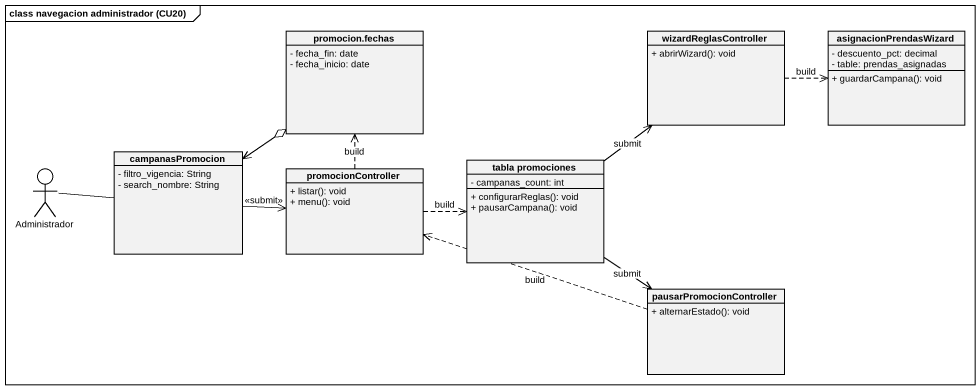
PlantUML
@startuml
mainframe class navegacion administrador (CU20)
allowmixing
hide circle
hide empty members
skinparam classAttributeIconSize 0
class "promocion.fechas" as promocion_fechas {
  - fecha_fin: date
  - fecha_inicio: date
}
class wizardReglasController {
  + abrirWizard(): void
}
class asignacionPrendasWizard {
  - descuento_pct: decimal
  - table: prendas_asignadas
  + guardarCampana(): void
}
actor Administrador
class campanasPromocion {
  - filtro_vigencia: String
  - search_nombre: String
}
class promocionController {
  + listar(): void
  + menu(): void
}
class "tabla promociones" as tabla_promociones {
  - campanas_count: int
  + configurarReglas(): void
  + pausarCampana(): void
}
class pausarPromocionController {
  + alternarEstado(): void
}
wizardReglasController .right.> asignacionPrendasWizard : build
Administrador -right- campanasPromocion
campanasPromocion <-up-o promocion_fechas
campanasPromocion -right-> promocionController : <<submit>>
promocionController .up.> promocion_fechas : build
promocionController .right.> tabla_promociones : build
tabla_promociones -up-> wizardReglasController : submit
tabla_promociones --> pausarPromocionController : submit
pausarPromocionController .left.> promocionController : build
@enduml
